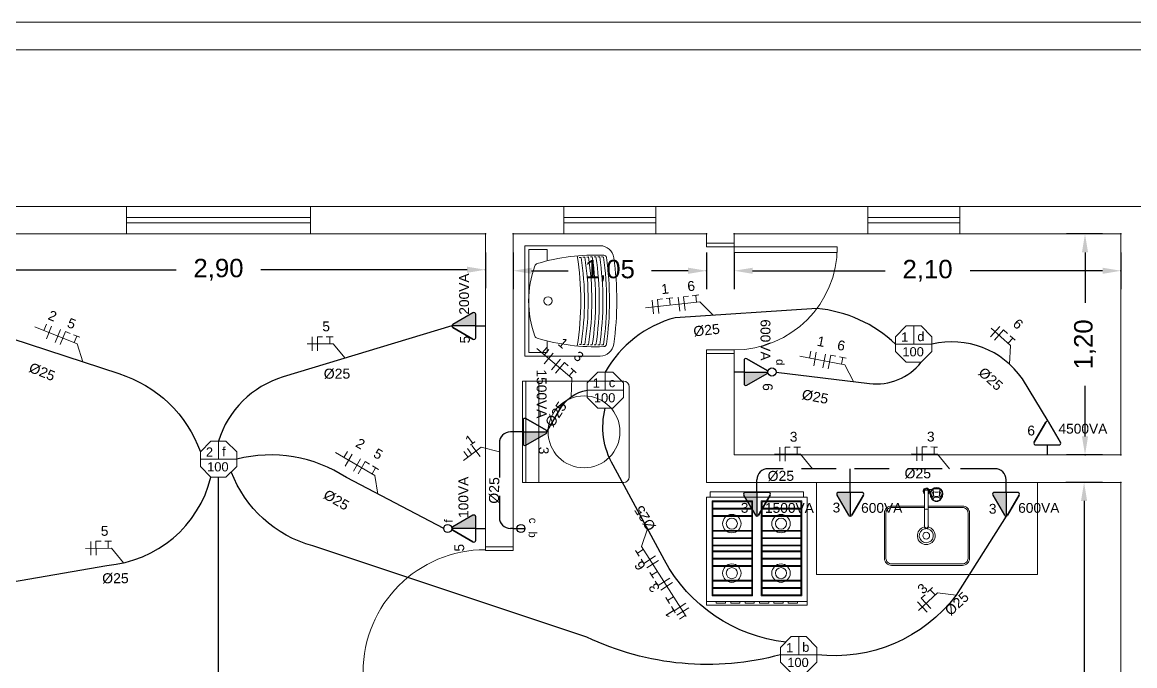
# Model space of a CAD drawing. Header units: millimetres. Extents: x 53 to 176, y -29 to 32.
# Drawn here: x 67.81 to 73.85, y 15.33 to 18.82 of the extents above; entities that cross this region are included whole.
import ezdxf

# ---------------------------------------------------------------- set-up
doc = ezdxf.new("R2010")
doc.units = ezdxf.units.MM
doc.linetypes.add('HIDDEN', pattern=[0.375, 0.25, -0.125])
doc.layers.get('0').update_dxf_attribs({"lineweight": 30})
for name, color, linetype in [('1 - Circuitos', 7, 'Continuous'), ('12 - Divisão dos circuitos', 7, 'Continuous'), ('5 - Identificadores', 7, 'Continuous'), ('7 - Eletroduto', 6, 'Continuous'), ('Pontos de iluminação', 5, 'Continuous'), ('Pontos de Tomadas', 240, 'Continuous')]:
    doc.layers.add(name, color=color, linetype=linetype)
for name, color, linetype, lineweight in [('19 - Diametros', 10, 'Continuous', 18), ('2 - Cotas', 242, 'Continuous', 9), ('3 - Cozinha', 160, 'Continuous', 20), ('4 - Edificação', 8, 'Continuous', 20), ('Portas', 251, 'Continuous', 9)]:
    doc.layers.add(name, color=color, linetype=linetype, lineweight=lineweight)
doc.styles.add('Arial0', font='arial.ttf', dxfattribs={"height": 3.14658})
doc.styles.add('SEACAD_Arial', font='arial.ttf')
doc.styles.get("Standard").update_dxf_attribs({"font": 'arial.ttf'})
doc.dimstyles.new('ISO-25', dxfattribs={"dimtxt": 0.1, "dimasz": 0.1, "dimexe": 0.1, "dimexo": 0.1, "dimgap": 0.1, "dimtad": 0, "dimzin": 1, "dimtxsty": 'Standard', "dimcen": 0.1, "dimadec": 0, "dimazin": 0, "dimtfac": 1, "dimtmove": 0, "dimatfit": 3, "dimfxl": 1, "dimarcsym": 0})
pattern_1 = [(0, (0, 0), (0, 6.985), [5.08, -1.905]), (90, (0, 0), (-6.985, 4e-16), [5.08, -1.905])]

# ---------------------------------------------------------------- blocks, each defined once
blk = doc.blocks.new('*D42')
at = {"layer": '12 - Divisão dos circuitos', "color": 0, "transparency": 16777216}
for p in [(67.4208, 17.6744), (70.3208, 17.6744), (70.3208, 17.48)]:
    blk.add_point(p, dxfattribs=at)
at = {"layer": '2 - Cotas', "color": 0, "lineweight": -2, "transparency": 16777216}
for p, q in [((67.4208, 17.5744), (67.4208, 17.38)), ((70.3208, 17.5744), (70.3208, 17.38)), ((67.5208, 17.48), (68.6403, 17.48)), ((70.2208, 17.48), (69.1014, 17.48))]:
    blk.add_line(p, q, dxfattribs=at)
at = {"layer": '2 - Cotas', "color": 0, "transparency": 16777216}
for points in [[(67.5208, 17.4966), (67.5208, 17.4633), (67.4208, 17.48)], [(70.2208, 17.4966), (70.2208, 17.4633), (70.3208, 17.48)]]:
    blk.add_solid(points, dxfattribs=at)
at = {"layer": '2 - Cotas', "color": 0, "transparency": 16777216, "insert": (68.8708, 17.48), "char_height": 0.1, "attachment_point": 5}
blk.add_mtext('2,90', dxfattribs=at)
blk = doc.blocks.new('*D52')
at = {"layer": '12 - Divisão dos circuitos', "color": 0, "transparency": 16777216}
for p in [(73.7708, 17.6744), (73.5758, 16.4744), (73.7708, 16.4744)]:
    blk.add_point(p, dxfattribs=at)
at = {"layer": '2 - Cotas', "color": 0, "lineweight": -2, "transparency": 16777216}
for p, q in [((73.6708, 17.6744), (73.4758, 17.6744)), ((73.5758, 17.5744), (73.5758, 17.2994)), ((73.5758, 16.5744), (73.5758, 16.8494)), ((73.6708, 16.4744), (73.4758, 16.4744))]:
    blk.add_line(p, q, dxfattribs=at)
at = {"layer": '2 - Cotas', "color": 0, "transparency": 16777216}
for points in [[(73.5591, 17.5744), (73.5924, 17.5744), (73.5758, 17.6744)], [(73.5591, 16.5744), (73.5924, 16.5744), (73.5758, 16.4744)]]:
    blk.add_solid(points, dxfattribs=at)
at = {"layer": '2 - Cotas', "color": 0, "transparency": 16777216, "insert": (73.5758, 17.0744), "char_height": 0.1, "attachment_point": 5, "rotation": 90}
blk.add_mtext('1,20', dxfattribs=at)
blk = doc.blocks.new('*D53')
at = {"layer": '12 - Divisão dos circuitos', "color": 0, "transparency": 16777216}
for p in [(71.6708, 17.6744), (73.7708, 17.6744), (73.7708, 17.4744)]:
    blk.add_point(p, dxfattribs=at)
at = {"layer": '2 - Cotas', "color": 0, "lineweight": -2, "transparency": 16777216}
for p, q in [((71.6708, 17.5744), (71.6708, 17.3744)), ((73.7708, 17.5744), (73.7708, 17.3744)), ((71.7708, 17.4744), (72.4903, 17.4744)), ((73.6708, 17.4744), (72.9514, 17.4744))]:
    blk.add_line(p, q, dxfattribs=at)
at = {"layer": '2 - Cotas', "color": 0, "transparency": 16777216}
for points in [[(71.7708, 17.491), (71.7708, 17.4577), (71.6708, 17.4744)], [(73.6708, 17.491), (73.6708, 17.4577), (73.7708, 17.4744)]]:
    blk.add_solid(points, dxfattribs=at)
at = {"layer": '2 - Cotas', "color": 0, "transparency": 16777216, "insert": (72.7208, 17.4744), "char_height": 0.1, "attachment_point": 5}
blk.add_mtext('2,10', dxfattribs=at)
blk = doc.blocks.new('*D56')
at = {"layer": '12 - Divisão dos circuitos', "color": 0, "transparency": 16777216}
for p in [(73.7708, 16.3244), (73.5708, 12.5744), (73.7708, 12.5744)]:
    blk.add_point(p, dxfattribs=at)
at = {"layer": '2 - Cotas', "color": 0, "lineweight": -2, "transparency": 16777216}
for p, q in [((73.6708, 16.3244), (73.4708, 16.3244)), ((73.5708, 16.2244), (73.5708, 14.6796)), ((73.5708, 12.6744), (73.5708, 14.2192)), ((73.6708, 12.5744), (73.4708, 12.5744))]:
    blk.add_line(p, q, dxfattribs=at)
at = {"layer": '2 - Cotas', "color": 0, "transparency": 16777216}
for points in [[(73.5542, 16.2244), (73.5875, 16.2244), (73.5708, 16.3244)], [(73.5542, 12.6744), (73.5875, 12.6744), (73.5708, 12.5744)]]:
    blk.add_solid(points, dxfattribs=at)
at = {"layer": '2 - Cotas', "color": 0, "transparency": 16777216, "insert": (73.5708, 14.4494), "char_height": 0.1, "attachment_point": 5, "rotation": 90}
blk.add_mtext('3,75', dxfattribs=at)
blk = doc.blocks.new('*D58')
at = {"layer": '12 - Divisão dos circuitos', "color": 0, "transparency": 16777216}
for p in [(70.4708, 17.6744), (71.5208, 17.6744), (71.5208, 17.4744)]:
    blk.add_point(p, dxfattribs=at)
at = {"layer": '2 - Cotas', "color": 0, "lineweight": -2, "transparency": 16777216}
for p, q in [((70.4708, 17.5744), (70.4708, 17.3744)), ((71.5208, 17.5744), (71.5208, 17.3744)), ((70.5708, 17.4744), (70.7703, 17.4744)), ((71.4208, 17.4744), (71.2214, 17.4744))]:
    blk.add_line(p, q, dxfattribs=at)
at = {"layer": '2 - Cotas', "color": 0, "transparency": 16777216}
for points in [[(70.5708, 17.491), (70.5708, 17.4577), (70.4708, 17.4744)], [(71.4208, 17.491), (71.4208, 17.4577), (71.5208, 17.4744)]]:
    blk.add_solid(points, dxfattribs=at)
at = {"layer": '2 - Cotas', "color": 0, "transparency": 16777216, "insert": (70.9958, 17.4744), "char_height": 0.1, "attachment_point": 5}
blk.add_mtext('1,05', dxfattribs=at)
blk = doc.blocks.new('CO-F4PB')
for p, q in [((0.2535, 0), (-0.2535, 0)), ((0.2535, 0), (-0.2535, 0)), ((-0.2535, 0), (-0.2535, -0.03)), ((0.2535, -0.03), (0.2535, 0)), ((-0.2735, -0.03), (-0.2735, -0.596)), ((0.2735, -0.03), (-0.2735, -0.03)), ((-0.2435, -0.05), (-0.2435, -0.566)), ((-0.0235, -0.05), (-0.2435, -0.05)), ((-0.0285, -0.055), (-0.2385, -0.055)), ((-0.2385, -0.055), (-0.2385, -0.09)), ((-0.0285, -0.055), (-0.0285, -0.09)), ((-0.0235, -0.05), (-0.0235, -0.566)), ((0.0235, -0.05), (0.0235, -0.566)), ((0.2435, -0.05), (0.0235, -0.05)), ((0.2385, -0.055), (0.0285, -0.055)), ((0.0285, -0.055), (0.0285, -0.09)), ((0.2385, -0.055), (0.2385, -0.09)), ((0.2435, -0.05), (0.2435, -0.566)), ((0.2735, -0.596), (0.2735, -0.03)), ((-0.0235, -0.09), (-0.2435, -0.09)), ((-0.0235, -0.095), (-0.2435, -0.095)), ((-0.2385, -0.095), (-0.2385, -0.13)), ((-0.0285, -0.095), (-0.0285, -0.13)), ((0.2435, -0.09), (0.0235, -0.09)), ((0.2435, -0.095), (0.0235, -0.095)), ((0.0285, -0.095), (0.0285, -0.13)), ((0.2385, -0.095), (0.2385, -0.13)), ((-0.0235, -0.13), (-0.2435, -0.13)), ((-0.0235, -0.135), (-0.2435, -0.135)), ((-0.2385, -0.135), (-0.2385, -0.21)), ((-0.0285, -0.135), (-0.0285, -0.21)), ((0.2435, -0.13), (0.0235, -0.13)), ((0.2435, -0.135), (0.0235, -0.135)), ((0.0285, -0.135), (0.0285, -0.21)), ((0.2385, -0.135), (0.2385, -0.21)), ((-0.0235, -0.21), (-0.2435, -0.21)), ((-0.0235, -0.215), (-0.2435, -0.215)), ((-0.2385, -0.215), (-0.2385, -0.25)), ((-0.0285, -0.215), (-0.0285, -0.25)), ((0.2435, -0.21), (0.0235, -0.21)), ((0.2435, -0.215), (0.0235, -0.215)), ((0.0285, -0.215), (0.0285, -0.25)), ((0.2385, -0.215), (0.2385, -0.25)), ((-0.0235, -0.25), (-0.2435, -0.25)), ((-0.0235, -0.255), (-0.2435, -0.255)), ((-0.0235, -0.29), (-0.2435, -0.29)), ((-0.0235, -0.295), (-0.2435, -0.295)), ((-0.2385, -0.255), (-0.2385, -0.29)), ((-0.2385, -0.295), (-0.2385, -0.321)), ((-0.0285, -0.255), (-0.0285, -0.29)), ((-0.0285, -0.295), (-0.0285, -0.321)), ((0.2435, -0.25), (0.0235, -0.25)), ((0.2435, -0.255), (0.0235, -0.255)), ((0.2435, -0.29), (0.0235, -0.29)), ((0.2435, -0.295), (0.0235, -0.295)), ((0.0285, -0.255), (0.0285, -0.29)), ((0.0285, -0.295), (0.0285, -0.321)), ((0.2385, -0.255), (0.2385, -0.29)), ((0.2385, -0.295), (0.2385, -0.321)), ((-0.2435, -0.321), (-0.0235, -0.321)), ((-0.2435, -0.326), (-0.0235, -0.326)), ((-0.2435, -0.361), (-0.0235, -0.361)), ((-0.2385, -0.326), (-0.2385, -0.361)), ((-0.0285, -0.326), (-0.0285, -0.361)), ((0.0235, -0.321), (0.2435, -0.321)), ((0.0235, -0.326), (0.2435, -0.326)), ((0.0235, -0.361), (0.2435, -0.361)), ((0.0285, -0.326), (0.0285, -0.361)), ((0.2385, -0.326), (0.2385, -0.361)), ((-0.2435, -0.366), (-0.0235, -0.366)), ((-0.2435, -0.401), (-0.0235, -0.401)), ((-0.2435, -0.406), (-0.0235, -0.406)), ((-0.2385, -0.366), (-0.2385, -0.401)), ((-0.2385, -0.406), (-0.2385, -0.481)), ((-0.0285, -0.366), (-0.0285, -0.401)), ((-0.0285, -0.406), (-0.0285, -0.481)), ((0.0235, -0.366), (0.2435, -0.366)), ((0.0235, -0.401), (0.2435, -0.401)), ((0.0235, -0.406), (0.2435, -0.406)), ((0.0285, -0.366), (0.0285, -0.401)), ((0.0285, -0.406), (0.0285, -0.481)), ((0.2385, -0.366), (0.2385, -0.401)), ((0.2385, -0.406), (0.2385, -0.481)), ((-0.2435, -0.481), (-0.0235, -0.481)), ((0.0235, -0.481), (0.2435, -0.481)), ((-0.2435, -0.486), (-0.0235, -0.486)), ((-0.2435, -0.521), (-0.0235, -0.521)), ((-0.2435, -0.526), (-0.0235, -0.526)), ((-0.2385, -0.486), (-0.2385, -0.521)), ((-0.2385, -0.526), (-0.2385, -0.561)), ((-0.0285, -0.486), (-0.0285, -0.521)), ((-0.0285, -0.526), (-0.0285, -0.561)), ((0.0235, -0.486), (0.2435, -0.486)), ((0.0235, -0.521), (0.2435, -0.521)), ((0.0235, -0.526), (0.2435, -0.526)), ((0.0285, -0.486), (0.0285, -0.521)), ((0.0285, -0.526), (0.0285, -0.561)), ((0.2385, -0.486), (0.2385, -0.521)), ((0.2385, -0.526), (0.2385, -0.561)), ((-0.2735, -0.596), (0.2735, -0.596)), ((-0.2735, -0.596), (-0.2735, -0.616)), ((-0.2435, -0.566), (-0.0235, -0.566)), ((-0.2385, -0.561), (-0.0285, -0.561)), ((0.0235, -0.566), (0.2435, -0.566)), ((0.0285, -0.561), (0.2385, -0.561)), ((0.2735, -0.616), (0.2735, -0.596)), ((-0.2735, -0.616), (0.2735, -0.616))]:
    blk.add_line(p, q)
for points in [[(-0.2204, -0.606), (-0.1704, -0.606), (-0.1704, -0.596), (-0.2204, -0.596)], [(-0.1422, -0.606), (-0.0922, -0.606), (-0.0922, -0.596), (-0.1422, -0.596)], [(-0.0641, -0.606), (-0.0141, -0.606), (-0.0141, -0.596), (-0.0641, -0.596)], [(0.0141, -0.606), (0.0641, -0.606), (0.0641, -0.596), (0.0141, -0.596)], [(0.0922, -0.606), (0.1422, -0.606), (0.1422, -0.596), (0.0922, -0.596)], [(0.1704, -0.606), (0.2204, -0.606), (0.2204, -0.596), (0.1704, -0.596)]]:
    blk.add_lwpolyline(points, close=True)
for centre, radius in [((-0.1308, -0.1735), 0.05), ((-0.1308, -0.1735), 0.03), ((0.1362, -0.1735), 0.05), ((0.1362, -0.1735), 0.03), ((-0.1308, -0.4425), 0.05), ((-0.1308, -0.4425), 0.03), ((0.1362, -0.4425), 0.05), ((0.1362, -0.4425), 0.03)]:
    blk.add_circle(centre, radius)
blk = doc.blocks.new('A$C1AD15EB6')
for p, q in [((0.55, 0.58), (0, 0.58)), ((0, 0.03), (0, 0.58)), ((0.55, 0.5606), (0, 0.5606)), ((0.55, 0.03), (0.55, 0.58)), ((0.55, 0.4906), (0, 0.4906)), ((0.03, 0), (0.52, 0))]:
    blk.add_line(p, q)
for centre, start, end in [((0.03, 0.03), 180, 270), ((0.52, 0.03), 270, 0)]:
    blk.add_arc(centre, 0.03, start, end)
blk = doc.blocks.new('TANQUE-02')
for p, q in [((-0.2995, 0), (0.2995, 0)), ((-0.2995, -0.4081), (-0.2995, 0)), ((0.2995, -0.4081), (0.2995, 0)), ((-0.2795, -0.02), (0.2795, -0.02)), ((-0.2795, -0.12), (-0.2795, -0.02)), ((0.2795, -0.12), (0.2795, -0.02)), ((-0.2795, -0.12), (-0.2174, -0.12)), ((0.2174, -0.12), (0.2795, -0.12))]:
    blk.add_line(p, q)
blk.add_circle((0, -0.1252), 0.0225)
for centre, radius, start, end in [((-0.1837, -0.0726), 0.02, 110.23844, 163.27799), ((0, -0.5709), 0.5511, 90, 110.23844), ((0, -0.5709), 0.5511, 69.76156, 90), ((0.1837, -0.0726), 0.02, 16.72201, 69.76156), ((0.8453, -0.3818), 1.0945, 163.27799, 182.40527), ((-0.8453, -0.3818), 1.0945, 357.59473, 16.72201), ((0, 1.2149), 1.518, 260.72256, 279.27744), ((0.8453, -0.3818), 1.0845, 175.40003, 175.93), ((0, 1.2149), 1.518, 270, 279.27744), ((-0.8453, -0.3818), 1.0845, 4.07, 4.59997), ((0.8453, -0.3818), 1.0845, 178.5864, 179.11926), ((0.8453, -0.3818), 1.0845, 177.52238, 178.05412), ((0, 1.2149), 1.578, 261.30532, 270), ((0.8453, -0.3818), 1.0845, 176.46036, 176.99114), ((0, 1.2149), 1.558, 261.22518, 270), ((0, 1.2149), 1.538, 261.15691, 270), ((0, 1.2149), 1.538, 270, 278.84309), ((0, 1.2149), 1.558, 270, 278.77482), ((0, 1.2149), 1.578, 270, 278.69468), ((-0.8453, -0.3818), 1.0845, 3.00886, 3.53964), ((-0.8453, -0.3818), 1.0845, 1.94588, 2.47762), ((-0.8453, -0.3818), 1.0845, 0.88074, 1.4136), ((-0.2245, -0.4081), 0.075, 180, 262.08052), ((0.8453, -0.3818), 1.0845, 179.65272, 180.18684), ((0, 1.2149), 1.618, 261.49969, 270), ((0.8453, -0.3818), 1.0845, 180.72164, 181.25716), ((0, 1.2149), 1.598, 261.39693, 270), ((0, 1.2149), 1.638, 261.61326, 270), ((0.8453, -0.3818), 1.0845, 181.79343, 182.3305), ((0, 1.2149), 1.598, 270, 278.60307), ((0, 1.2149), 1.618, 270, 278.50031), ((0, 1.2149), 1.638, 270, 278.38674), ((0.2245, -0.4081), 0.075, 277.91948, 0), ((-0.8453, -0.3818), 1.0845, 357.6695, 358.20657), ((-0.8453, -0.3818), 1.0845, 358.74284, 359.27836), ((-0.8453, -0.3818), 1.0845, 359.81316, 0.34728), ((-0.2332, -0.4271), 0.015, 182.40527, 261.87169), ((0, 1.2149), 1.658, 261.73735, 270), ((0, 1.2058), 1.6644, 261.87169, 270), ((0, 1.2058), 1.7044, 262.08052, 270), ((0, 1.2149), 1.658, 270, 278.26265), ((0, 1.2058), 1.6644, 270, 278.12831), ((0, 1.2058), 1.7044, 270, 277.91948), ((0.2332, -0.4271), 0.015, 278.12831, 357.59473)]:
    blk.add_arc(centre, radius, start, end)
blk = doc.blocks.new('CUBA-COZ-02')
for p, q in [((-0.0095, 0.2452), (-0.0095, 0.2275)), ((0.0105, 0.2452), (0.0105, 0.2275)), ((0.0146, 0.2516), (0.031, 0.2516)), ((0.0379, 0.2522), (0.0379, 0.2367)), ((0.0731, 0.2522), (0.0731, 0.2367)), ((-0.0095, 0.2275), (-0.0095, 0.0565)), ((0.0105, 0.2275), (0.0105, 0.0565)), ((0.0146, 0.2316), (0.0209, 0.2316)), ((0.0305, 0.2026), (0.0305, 0.2242)), ((0.0399, 0.2163), (0.0399, 0.2377)), ((0.0712, 0.2163), (0.0712, 0.2377)), ((0.0805, 0.2026), (0.0805, 0.2242)), ((-0.0095, 0.0565), (-0.0095, 0.0516)), ((0.0105, 0.0565), (0.0105, 0.0516))]:
    blk.add_line(p, q)
for points in [[(-0.0095, 0.1611), (-0.1889, 0.1611, 0.414214), (-0.2269, 0.1231), (-0.2269, -0.1231, 0.414214), (-0.1889, -0.1611), (0.1969, -0.1611, 0.414214), (0.2349, -0.1231), (0.2349, 0.1231, 0.414214), (0.1969, 0.1611), (0.0105, 0.1611)], [(-0.0095, 0.1531), (-0.1889, 0.1531, 0.414214), (-0.2189, 0.1231), (-0.2189, -0.1231, 0.414214), (-0.1889, -0.1531), (0.1969, -0.1531, 0.414214), (0.2269, -0.1231), (0.2269, 0.1231, 0.414214), (0.1969, 0.1531), (0.0105, 0.1531)]]:
    blk.add_lwpolyline(points, format="xyb")
blk.add_lwpolyline([(0.0105, 0.0367, -7.502529), (-0.0095, 0.037, -0.133288)], format="xyb", close=True)
at = {"linetype": 'Continuous'}
for points in [[(0.0391, 0.2375, 0), (0.0361, 0.2353, 0), (0.0337, 0.2328, 0), (0.032, 0.2301, 0), (0.0309, 0.2272, 0), (0.0305, 0.2242, 0)], [(0.0389, 0.2157, 0), (0.0359, 0.2135, 0), (0.0335, 0.2109, 0), (0.0318, 0.2081, 0), (0.0308, 0.2052, 0), (0.0305, 0.2021, 0)], [(0.0305, 0.2021, 0), (0.0311, 0.1989, 0), (0.0324, 0.1959, 0), (0.0345, 0.193, 0), (0.0373, 0.1905, 0), (0.0407, 0.1884, 0), (0.0446, 0.1867, 0), (0.0488, 0.1856, 0), (0.0533, 0.185, 0), (0.0578, 0.185, 0), (0.0623, 0.1856, 0), (0.0665, 0.1867, 0), (0.0704, 0.1884, 0), (0.0738, 0.1905, 0), (0.0766, 0.193, 0), (0.0786, 0.1959, 0), (0.08, 0.1989, 0), (0.0805, 0.2021, 0)], [(0.075, 0.199, 0), (0.0746, 0.2011, 0), (0.0734, 0.2032, 0), (0.0715, 0.2051, 0), (0.0689, 0.2067, 0), (0.0658, 0.208, 0), (0.0623, 0.209, 0), (0.0585, 0.2095, 0), (0.0545, 0.2096, 0), (0.0506, 0.2093, 0), (0.0469, 0.2085, 0), (0.0436, 0.2074, 0), (0.0407, 0.2059, 0), (0.0385, 0.2041, 0), (0.0369, 0.2022, 0), (0.0362, 0.2, 0), (0.0362, 0.1979, 0), (0.0369, 0.1958, 0), (0.0385, 0.1938, 0), (0.0407, 0.192, 0), (0.0436, 0.1905, 0), (0.0469, 0.1894, 0), (0.0506, 0.1886, 0), (0.0545, 0.1883, 0), (0.0585, 0.1884, 0), (0.0623, 0.1889, 0), (0.0658, 0.1899, 0), (0.0689, 0.1912, 0), (0.0715, 0.1928, 0), (0.0734, 0.1947, 0), (0.0746, 0.1968, 0), (0.075, 0.199, 0)], [(0.0805, 0.2242, 0), (0.0802, 0.2272, 0), (0.0791, 0.2301, 0), (0.0773, 0.2328, 0), (0.0749, 0.2353, 0), (0.0719, 0.2375, 0)], [(0.0805, 0.2026, 0), (0.0802, 0.2055, 0), (0.0791, 0.2084, 0), (0.0774, 0.2111, 0), (0.0751, 0.2136, 0), (0.0722, 0.2157, 0)]]:
    blk.add_polyline3d(points, dxfattribs=at)
blk.add_circle((0, 0), 0.0182)
for centre, radius, start, end in [((0.0005, 0.2416), 0.0173, 35.41872, 234.58128), ((0.0005, 0.2416), 0.0126, 322.25181, 217.74819), ((0.0005, 0.2242), 0.0233, 64.55551, 115.44449), ((0.0005, 0.2416), 0.0173, 324.58128, 35.41872), ((0.0555, 0.2266), 0.035, 315.56467, 224.43533), ((0.0555, 0.2266), 0.032, 321.37517, 218.62483), ((0.0555, 0.1725), 0.0816, 77.53823, 102.46177), ((0.0005, 0.2416), 0.0173, 305.41872, 324.58128), ((0.04, 0.214), 0.002, 63.97489, 122.15591), ((0.0401, 0.2358), 0.002, 74.31395, 121.56748), ((0.0555, 0.2905), 0.0549, 254.31395, 285.68605), ((0.0555, 0.2459), 0.0335, 243.97489, 296.02511), ((0.0711, 0.214), 0.002, 57.84409, 116.02511), ((0.0709, 0.2358), 0.002, 58.43251, 105.68606), ((0.0005, 0.1207), 0.0233, 64.55551, 115.44449), ((0, 0), 0.0482, 101.34386, 77.38563), ((0.0005, 0.0516), 0.0112, 153.72082, 26.27918), ((0.0005, 0.0516), 0.01, 180, 0)]:
    blk.add_arc(centre, radius, start, end)
blk = doc.blocks.new('ponto de luz')
at = {"color": 5, "linetype": 'Continuous', "lineweight": 15, "true_color": 0x000005}
blk.add_lwpolyline([(63.6396, -13.7603), (63.5583, -13.7603), (63.5009, -13.8188), (63.5009, -13.8984), (63.5583, -13.9569), (63.6396, -13.9569), (63.698, -13.8984), (63.698, -13.8188)], close=True, dxfattribs=at)
for points in [[(63.5995, -13.8589), (63.5995, -13.7603), (63.5995, -13.7603)], [(63.698, -13.8589), (63.5009, -13.8589), (63.5009, -13.8589)]]:
    blk.add_lwpolyline(points, dxfattribs=at)
at = {"layer": '1 - Circuitos'}
blk.add_attdef('N', (63.5309, -13.8452), '', height=0.05, dxfattribs=at)
at = {"layer": '5 - Identificadores', "flags": 4}
for tag, p in [('R', (63.6187, -13.8426)), ('S', (63.5376, -13.9254))]:
    blk.add_attdef(tag, p, '', height=0.05, dxfattribs=at)

msp = doc.modelspace()

# ---------------------------------------------------------------- hatches: boundary and pattern name
at = {"layer": 'Pontos de Tomadas'}
h = msp.add_hatch(color=256, dxfattribs=at)
h.dxf.hatch_style = 1
h.paths.add_polyline_path([(70.1424, 17.1828, 0.268035), (70.1375, 17.1744), (70.2672, 17.1744), (70.2672, 17.2379, 0.577243), (70.2526, 17.2464)])
h = msp.add_hatch(color=256, dxfattribs=at)
h.dxf.hatch_style = 1
h.paths.add_polyline_path([(71.8492, 16.9159, 0.268035), (71.8541, 16.9244), (71.7245, 16.9244), (71.7245, 16.8608, 0.577243), (71.7391, 16.8524)])
h = msp.add_hatch(dxfattribs=at)
h.set_pattern_fill('ANGLE', color=256)
h.set_pattern_definition(pattern_1)
h.paths.add_polyline_path([(73.3793, 16.6528, 0.577564), (73.3624, 16.6528), (73.2988, 16.5426, 0.577243), (73.3073, 16.528), (73.4344, 16.528, 0.577243), (73.4428, 16.5426)])
h = msp.add_hatch(color=256, dxfattribs=at)
h.dxf.hatch_style = 1
h.paths.add_polyline_path([(70.6492, 16.5909, 0.268035), (70.6541, 16.5994), (70.5245, 16.5994), (70.5245, 16.5358, 0.577243), (70.5391, 16.5274)])
h = msp.add_hatch(color=256, dxfattribs=at)
h.dxf.hatch_style = 1
h.paths.add_polyline_path([(71.7859, 16.146, 0.268035), (71.7943, 16.1411), (71.7943, 16.2708), (71.7308, 16.2708, 0.577243), (71.7223, 16.2561)])
h = msp.add_hatch(color=256, dxfattribs=at)
h.dxf.hatch_style = 1
h.paths.add_polyline_path([(72.2922, 16.146, 0.268035), (72.3006, 16.1411), (72.3006, 16.2708), (72.2371, 16.2708, 0.577243), (72.2286, 16.2561)])
h = msp.add_hatch(color=256, dxfattribs=at)
h.dxf.hatch_style = 1
h.paths.add_polyline_path([(73.1384, 16.146, 0.268035), (73.1468, 16.1411), (73.1468, 16.2708), (73.0833, 16.2708, 0.577243), (73.0748, 16.2561)])
h = msp.add_hatch(color=256, dxfattribs=at)
h.dxf.hatch_style = 1
h.paths.add_polyline_path([(70.1424, 16.0828, 0.268035), (70.1375, 16.0744), (70.2672, 16.0744), (70.2672, 16.1379, 0.577243), (70.2526, 16.1464)])
h = msp.add_hatch(dxfattribs=at)
h.set_pattern_fill('ANGLE', color=256)
h.set_pattern_definition(pattern_1)
h.paths.add_polyline_path([(70.0935, 16.0744, 1), (70.1375, 16.0744, 1)])

# ---------------------------------------------------------------- linework, layer by layer
at = {"layer": '1 - Circuitos', "color": 7, "linetype": 'Continuous', "lineweight": 15, "true_color": 0x000007}
for points in [[(71.4235, 17.3367), (71.3959, 17.3337), (71.4041, 17.2585)], [(71.4428, 17.3388), (71.4797, 17.3428), (71.4618, 17.3409), (71.4659, 17.3029)], [(71.2335, 17.2399), (71.2253, 17.3151), (71.2253, 17.3151)], [(71.2815, 17.3212), (71.254, 17.3182), (71.2622, 17.243)], [(71.3008, 17.3233), (71.3377, 17.3273), (71.3198, 17.3254), (71.324, 17.2874)], [(71.3755, 17.2554), (71.3673, 17.3306), (71.3673, 17.3306)], [(67.9228, 17.1501), (67.9368, 17.1852), (67.9368, 17.1852)], [(67.9368, 17.1038), (67.9649, 17.174), (67.9649, 17.174)], [(73.0621, 17.1158), (73.1125, 17.1721), (73.1125, 17.1721)], [(67.9844, 17.0848), (68.0125, 17.155), (68.0125, 17.155)], [(68.0649, 17.134), (68.0392, 17.1442), (68.0111, 17.074)], [(68.083, 17.1267), (68.1174, 17.113), (68.1007, 17.1196), (68.0865, 17.0842)], [(69.3801, 17.0401), (69.3798, 17.1157), (69.3798, 17.1157)], [(69.4363, 17.116), (69.4086, 17.1159), (69.409, 17.0403)], [(69.4557, 17.1161), (69.4928, 17.1163), (69.4748, 17.1162), (69.475, 17.078)], [(73.1546, 17.1344), (73.134, 17.1529), (73.0835, 17.0966)], [(73.1691, 17.1214), (73.1967, 17.0967), (73.1833, 17.1087), (73.1579, 17.0803)], [(70.6285, 17.028), (70.653, 17.0568), (70.653, 17.0568)], [(70.6406, 17.0181), (70.6651, 17.0469), (70.6651, 17.0469)], [(72.08, 17.0002), (72.0872, 17.0373), (72.0872, 17.0373)], [(70.6392, 16.9697), (70.6882, 17.0273), (70.6882, 17.0273)], [(70.6782, 16.9365), (70.7272, 16.9941), (70.7272, 16.9941)], [(70.7702, 16.9575), (70.7491, 16.9754), (70.7001, 16.9179)], [(72.1025, 16.9573), (72.1168, 17.0316), (72.1168, 17.0316)], [(72.1528, 16.9476), (72.1672, 17.0218), (72.1672, 17.0218)], [(72.2226, 17.0111), (72.1955, 17.0164), (72.1811, 16.9421)], [(72.2418, 17.0074), (72.2781, 17.0003), (72.2605, 17.0038), (72.2532, 16.9663)], [(70.7851, 16.9449), (70.8133, 16.9208), (70.7996, 16.9325), (70.7749, 16.9034)], [(69.5521, 16.46), (69.571, 16.4928), (69.571, 16.4928)], [(70.2253, 16.4629), (70.2029, 16.4934), (70.2029, 16.4934)], [(70.2453, 16.4777), (70.2228, 16.5081), (70.2228, 16.5081)], [(70.2921, 16.4652), (70.2472, 16.526), (70.2472, 16.526)], [(71.9184, 16.4404), (71.918, 16.516), (71.918, 16.516)], [(71.9745, 16.5163), (71.9468, 16.5161), (71.9472, 16.4405)], [(71.994, 16.5164), (72.031, 16.5166), (72.0131, 16.5165), (72.0133, 16.4783)], [(72.662, 16.4418), (72.6623, 16.5174), (72.6623, 16.5174)], [(72.7188, 16.5172), (72.6911, 16.5173), (72.6909, 16.4417)], [(72.7382, 16.5172), (72.7753, 16.5171), (72.7573, 16.5171), (72.7572, 16.479)], [(69.5594, 16.4122), (69.5972, 16.4777), (69.5972, 16.4777)], [(69.6038, 16.3866), (69.6416, 16.4521), (69.6416, 16.4521)], [(69.6905, 16.4239), (69.6665, 16.4377), (69.6288, 16.3722)], [(69.7074, 16.4142), (69.7395, 16.3957), (69.724, 16.4047), (69.7049, 16.3716)], [(68.1772, 15.9291), (68.1768, 16.0047), (68.1768, 16.0047)], [(68.2333, 16.0049), (68.2056, 16.0048), (68.206, 15.9292)], [(68.2528, 16.005), (68.2899, 16.0052), (68.2719, 16.0051), (68.2721, 15.967)], [(71.1554, 15.9244), (71.1354, 15.9556), (71.1451, 15.9405), (71.1773, 15.961)], [(71.1658, 15.908), (71.1807, 15.8846), (71.2445, 15.9253)], [(71.26, 15.901), (71.1962, 15.8603), (71.1962, 15.8603)], [(71.2322, 15.804), (71.2123, 15.8352), (71.2219, 15.8201), (71.2541, 15.8406)], [(71.2427, 15.7876), (71.2576, 15.7642), (71.3213, 15.8049)], [(71.3368, 15.7806), (71.2731, 15.7399), (71.2731, 15.7399)], [(72.7071, 15.7144), (72.687, 15.6953), (72.7389, 15.6404)], [(72.7212, 15.7278), (72.7481, 15.7532), (72.7351, 15.7409), (72.7613, 15.7132)], [(71.3192, 15.6675), (71.2993, 15.6988), (71.309, 15.6836), (71.3412, 15.7041)], [(71.3297, 15.6511), (71.3446, 15.6278), (71.4083, 15.6684)], [(72.718, 15.6206), (72.666, 15.6755), (72.666, 15.6755)], [(71.4238, 15.6441), (71.3601, 15.6035), (71.3601, 15.6035)]]:
    msp.add_lwpolyline(points, dxfattribs=at)
at = {"layer": '1 - Circuitos', "color": 5, "linetype": 'Continuous', "lineweight": 15, "true_color": 0x000005}
for points in [[(71.5564, 17.233), (71.4838, 17.3049), (71.1898, 17.2728)], [(68.1335, 16.9799), (68.1032, 17.0775), (67.8728, 17.1697)], [(73.1663, 16.9662), (73.1712, 17.0683), (73.0658, 17.1627)], [(69.5578, 16.9991), (69.493, 17.0781), (69.3515, 17.0774)], [(70.7861, 16.7896), (70.7885, 16.8918), (70.5995, 17.0526)], [(72.319, 16.8727), (72.2709, 16.9629), (72.0272, 17.01)], [(70.3958, 16.4901), (70.2969, 16.5158), (70.2002, 16.4444)], [(69.7366, 16.2617), (69.7205, 16.3626), (69.5054, 16.4865)], [(72.096, 16.3994), (72.0312, 16.4784), (71.8898, 16.4776)], [(72.8394, 16.3994), (72.7752, 16.4789), (72.6337, 16.4793)], [(71.1999, 16.0731), (71.1676, 15.9762), (71.4097, 15.5966)], [(68.3548, 15.888), (68.29, 15.967), (68.1486, 15.9663)], [(72.8757, 15.7122), (72.7744, 15.7255), (72.6716, 15.6282)]]:
    msp.add_lwpolyline(points, dxfattribs=at)
at = {"layer": '1 - Circuitos', "color": 7, "linetype": 'Continuous', "lineweight": 15}
msp.add_lwpolyline([(71.4057, 15.603), (71.3735, 15.5825), (71.3735, 15.5825)], dxfattribs=at)
at = {"layer": '3 - Cozinha'}
msp.add_lwpolyline([(72.1178, 15.8244), (73.3178, 15.8244), (73.3178, 16.3244), (72.1178, 16.3244)], close=True, dxfattribs=at)
msp.add_circle((70.8555, 16.5994), 0.1953, dxfattribs=at)
at = {"layer": '4 - Edificação'}
for p, q in [((80.4208, 18.6744), (60.4708, 18.6744)), ((60.4708, 17.8244), (80.4208, 17.8244)), ((67.4208, 17.6744), (70.3208, 17.6744)), ((70.3208, 17.6744), (70.3208, 15.9744)), ((70.4708, 15.9744), (70.4708, 17.6744)), ((70.4708, 17.6744), (71.5208, 17.6744)), ((71.5208, 17.6744), (71.5208, 17.6244)), ((71.6708, 17.6744), (73.7708, 17.6744)), ((71.6708, 17.6744), (71.6708, 17.6244)), ((73.7708, 17.6744), (73.7708, 16.4744)), ((71.6708, 17.6244), (71.5208, 17.6244)), ((71.5208, 17.0244), (71.5208, 16.4744)), ((71.6708, 17.0244), (71.5208, 17.0244)), ((71.6708, 17.0244), (71.6708, 16.4744)), ((71.5208, 16.5244), (71.5208, 16.3244)), ((73.7708, 16.4744), (71.6708, 16.4744)), ((71.5208, 16.3244), (73.7708, 16.3244)), ((73.7708, 16.3244), (73.7708, 12.5744)), ((70.3208, 15.9744), (70.4708, 15.9744))]:
    msp.add_line(p, q, dxfattribs=at)
msp.add_lwpolyline([(53.5708, 10.8244), (80.5708, 10.8244), (80.5708, 18.8244), (53.5708, 18.8244)], close=True, dxfattribs=at)
at = {"layer": '7 - Eletroduto'}
for p, q in [((70.4708, 16.5994), (70.4558, 16.5994)), ((72.3006, 16.3244), (72.3006, 16.3994)), ((71.7943, 16.3244), (71.7943, 16.3394)), ((73.1468, 16.3244), (73.1468, 16.3394)), ((70.4709, 16.0744), (70.4558, 16.0744))]:
    msp.add_line(p, q, dxfattribs=at)
at = {"layer": '7 - Eletroduto', "linetype": 'HIDDEN', "ltscale": 0.75}
for p, q in [((70.3958, 16.5394), (70.3958, 16.1344)), ((73.0868, 16.3994), (71.8543, 16.3994))]:
    msp.add_line(p, q, dxfattribs=at)
at = {"layer": '7 - Eletroduto'}
for points in [[(72.5474, 17.0761, 0.167482), (72.1197, 17.2695), (71.3508, 17.2196, 0.202668), (70.9709, 16.9244, 67.35893)], [(70.1375, 17.1744), (69.2215, 16.8974, 0.248609), (68.8704, 16.5494, 1.35966)], [(67.6481, 17.1394), (68.3292, 16.9156, -0.235692), (68.7724, 16.491, -1.806314)], [(73.3749, 16.6568), (73.2355, 16.8865, 0.309937), (72.7445, 17.0761, 3.568283)], [(71.8981, 16.9244), (72.4062, 16.862, 0.263073), (72.686, 16.9778, -9.951276)], [(70.6541, 16.5994), (70.7233, 16.7204, -0.221396), (70.8724, 16.8259, -0.090245)], [(71.951, 15.4577, -0.245875), (71.2924, 15.9022), (71.0136, 16.4176, -0.193187), (70.9704, 16.7278, -0.179094)], [(70.0935, 16.0744), (69.5654, 16.3516, 0.209593), (68.9695, 16.4511, 7.83207)], [(71.9224, 15.3886, -0.180052), (70.8706, 15.4849), (69.3834, 15.9796, -0.239092), (68.9403, 16.3821, -4.791177)], [(67.6041, 15.7594), (68.2644, 15.8743, 0.32244), (68.8297, 16.3528, -14.429433)], [(73.1468, 16.1411), (72.8757, 15.7122, -0.265972), (72.1195, 15.3884, 8.230498)]]:
    msp.add_lwpolyline(points, format="xyb", dxfattribs=at)
msp.add_lwpolyline([(68.8704, 13.9244), (68.8704, 16.3528)], dxfattribs=at)
for centre, start, end in [((70.4558, 16.5394), 90, 180), ((71.8543, 16.3394), 90, 180), ((73.0868, 16.3394), 0, 90), ((70.4558, 16.1344), 180, 270)]:
    msp.add_arc(centre, 0.06, start, end, dxfattribs=at)
at = {"layer": 'Pontos de Tomadas'}
for p, q in [((70.2526, 17.2464), (70.1424, 17.1828)), ((70.2672, 17.1108), (70.2672, 17.2379)), ((70.2672, 17.1744), (70.1375, 17.1744)), ((70.2526, 17.1024), (70.1424, 17.1659)), ((70.1424, 17.1659), (70.2526, 17.1024)), ((70.1424, 17.1659), (70.2526, 17.1024)), ((70.2672, 17.1744), (70.3208, 17.1744)), ((71.7245, 16.9879), (71.7245, 16.8608)), ((71.7391, 16.9964), (71.8492, 16.9328)), ((71.8492, 16.9328), (71.7391, 16.9964)), ((71.8492, 16.9328), (71.7391, 16.9964)), ((71.7245, 16.9244), (71.6708, 16.9244)), ((71.7245, 16.9244), (71.8541, 16.9244)), ((71.7391, 16.8524), (71.8492, 16.9159)), ((70.5245, 16.6629), (70.5245, 16.5358)), ((70.5391, 16.6714), (70.6492, 16.6078)), ((70.6492, 16.6078), (70.5391, 16.6714)), ((70.6492, 16.6078), (70.5391, 16.6714)), ((73.2988, 16.5426), (73.3624, 16.6528)), ((73.3624, 16.6528), (73.2988, 16.5426)), ((73.3624, 16.6528), (73.2988, 16.5426)), ((73.4428, 16.5426), (73.3793, 16.6528)), ((70.5245, 16.5994), (70.4708, 16.5994)), ((70.5245, 16.5994), (70.6541, 16.5994)), ((70.5391, 16.5274), (70.6492, 16.5909)), ((73.3073, 16.528), (73.4344, 16.528)), ((73.3708, 16.528), (73.3708, 16.4744)), ((71.7943, 16.2708), (71.7943, 16.3244)), ((72.3006, 16.2708), (72.3006, 16.3244)), ((73.1468, 16.2708), (73.1468, 16.3244)), ((71.7223, 16.2561), (71.7859, 16.146)), ((71.8579, 16.2708), (71.7308, 16.2708)), ((71.7943, 16.2708), (71.7943, 16.1411)), ((71.8663, 16.2561), (71.8028, 16.146)), ((71.8028, 16.146), (71.8663, 16.2561)), ((71.8028, 16.146), (71.8663, 16.2561)), ((72.2286, 16.2561), (72.2922, 16.146)), ((72.3642, 16.2708), (72.2371, 16.2708)), ((72.3006, 16.2708), (72.3006, 16.1411)), ((72.3726, 16.2561), (72.3091, 16.146)), ((72.3091, 16.146), (72.3726, 16.2561)), ((72.3091, 16.146), (72.3726, 16.2561)), ((73.0748, 16.2561), (73.1384, 16.146)), ((73.2104, 16.2708), (73.0833, 16.2708)), ((73.1468, 16.2708), (73.1468, 16.1411)), ((73.2188, 16.2561), (73.1553, 16.146)), ((73.1553, 16.146), (73.2188, 16.2561)), ((73.1553, 16.146), (73.2188, 16.2561)), ((70.2526, 16.1464), (70.1424, 16.0828)), ((70.2672, 16.0108), (70.2672, 16.1379)), ((70.2672, 16.0744), (70.1375, 16.0744)), ((70.2672, 16.0744), (70.3208, 16.0744)), ((70.4709, 16.0744), (70.4909, 16.0744)), ((70.4909, 16.0744), (70.5349, 16.0744)), ((70.2526, 16.0024), (70.1424, 16.0659)), ((70.1424, 16.0659), (70.2526, 16.0024)), ((70.1424, 16.0659), (70.2526, 16.0024))]:
    msp.add_line(p, q, dxfattribs=at)
for centre in [(71.8761, 16.9244), (70.1155, 16.0744), (70.5129, 16.0744)]:
    msp.add_circle(centre, 0.022, dxfattribs=at)
for centre, start, end in [((70.2575, 17.2379), 0, 119.98164), ((70.1473, 17.1744), 119.98164, 240.01836), ((70.2575, 17.1108), 240.01836, 0), ((71.7342, 16.9879), 60.01836, 180), ((71.8444, 16.9244), 299.98164, 60.01836), ((71.7342, 16.8608), 180, 299.98164), ((70.5342, 16.6629), 60.01836, 180), ((73.3708, 16.6479), 29.98164, 150.01836), ((70.6444, 16.5994), 299.98164, 60.01836), ((70.5342, 16.5358), 180, 299.98164), ((73.3073, 16.5378), 150.01836, 270), ((73.4344, 16.5378), 270, 29.98164), ((71.7308, 16.261), 90, 209.98164), ((71.8579, 16.261), 330.01836, 90), ((72.2371, 16.261), 90, 209.98164), ((72.3642, 16.261), 330.01836, 90), ((73.0833, 16.261), 90, 209.98164), ((73.2104, 16.261), 330.01836, 90), ((70.2575, 16.1379), 0, 119.98164), ((71.7943, 16.1508), 209.98164, 330.01836), ((72.3006, 16.1508), 209.98164, 330.01836), ((73.1468, 16.1508), 209.98164, 330.01836), ((70.1473, 16.0744), 119.98164, 240.01836), ((70.2575, 16.0108), 240.01836, 0)]:
    msp.add_arc(centre, 0.00975, start, end, dxfattribs=at)
at = {"layer": 'Portas'}
for p, q in [((68.3708, 17.7644), (69.3708, 17.7644)), ((70.7458, 17.7644), (71.2458, 17.7644)), ((72.3958, 17.7644), (72.8958, 17.7644)), ((68.3708, 17.7344), (69.3708, 17.7344)), ((70.7458, 17.7344), (71.2458, 17.7344)), ((72.3958, 17.7344), (72.8958, 17.7344))]:
    msp.add_line(p, q, dxfattribs=at)
for points in [[(68.3708, 17.6744), (69.3708, 17.6744), (69.3708, 17.8244), (68.3708, 17.8244)], [(70.7458, 17.6744), (71.2458, 17.6744), (71.2458, 17.8244), (70.7458, 17.8244)], [(72.3958, 17.6744), (72.8958, 17.6744), (72.8958, 17.8244), (72.3958, 17.8244)], [(71.6708, 17.6244), (71.5208, 17.6244), (71.5208, 17.6044), (71.6708, 17.6044)], [(71.6708, 17.6044), (71.6708, 17.5744), (72.2308, 17.5744), (72.2308, 17.6044)], [(71.6708, 17.0444), (71.5208, 17.0444), (71.5208, 17.0244), (71.6708, 17.0244)], [(70.3208, 15.9544), (70.4708, 15.9544), (70.4708, 15.9744), (70.3208, 15.9744)]]:
    msp.add_lwpolyline(points, close=True, dxfattribs=at)
for centre, radius, start, end in [((71.6708, 17.6044), 0.56, 270, 0), ((70.3208, 15.2944), 0.665, 90, 180)]:
    msp.add_arc(centre, radius, start, end, dxfattribs=at)

# ---------------------------------------------------------------- block references
at = {"layer": '3 - Cozinha', "color": 0, "extrusion": (0, 0, -1), "xscale": -1, "zscale": -1, "rotation": 270}
msp.add_blockref('TANQUE-02', (-70.535, 17.3107), dxfattribs=at)
at = {"layer": '3 - Cozinha', "rotation": 90}
msp.add_blockref('A$C1AD15EB6', (71.1008, 16.3244), dxfattribs=at)
at = {"layer": '3 - Cozinha', "xscale": -1}
msp.add_blockref('CO-F4PB', (71.7943, 16.2744), dxfattribs=at)
at = {"layer": '3 - Cozinha', "color": 0, "rotation": 359.99938861993}
msp.add_blockref('CUBA-COZ-02', (72.7138, 16.0354), dxfattribs=at)
at = {"layer": 'Pontos de iluminação', "color": 2}
ref = msp.add_blockref('ponto de luz', (9.0465, 30.9347), dxfattribs=at)
ref.add_attrib('S', '100', (72.5841, 17.0094), dxfattribs={"layer": '5 - Identificadores', "height": 0.05})
ref.add_attrib('R', 'd', (72.6651, 17.0921), dxfattribs={"layer": '5 - Identificadores', "height": 0.05})
ref.add_attrib('N', '1', (72.5774, 17.0896), dxfattribs={"layer": '1 - Circuitos', "height": 0.05})
ref = msp.add_blockref('ponto de luz', (7.3715, 30.6847), dxfattribs=at)
ref.add_attrib('S', '100', (70.9091, 16.7594), dxfattribs={"layer": '5 - Identificadores', "height": 0.05})
ref.add_attrib('R', 'c', (70.9901, 16.8421), dxfattribs={"layer": '5 - Identificadores', "height": 0.05})
ref.add_attrib('N', '1', (70.9024, 16.8396), dxfattribs={"layer": '1 - Circuitos', "height": 0.05})
ref = msp.add_blockref('ponto de luz', (5.2715, 30.3097), dxfattribs=at)
ref.add_attrib('S', '100', (68.8091, 16.3844), dxfattribs={"layer": '5 - Identificadores', "height": 0.05})
ref.add_attrib('R', 'f', (68.8901, 16.4671), dxfattribs={"layer": '5 - Identificadores', "height": 0.05})
ref.add_attrib('N', '2', (68.8024, 16.4646), dxfattribs={"layer": '1 - Circuitos', "height": 0.05})
ref = msp.add_blockref('ponto de luz', (8.4215, 29.2472), dxfattribs=at)
ref.add_attrib('S', '100', (71.9591, 15.3219), dxfattribs={"layer": '5 - Identificadores', "height": 0.05})
ref.add_attrib('R', 'b', (72.0401, 15.4046), dxfattribs={"layer": '5 - Identificadores', "height": 0.05})
ref.add_attrib('N', '1', (71.9524, 15.4021), dxfattribs={"layer": '1 - Circuitos', "height": 0.05})

# ---------------------------------------------------------------- texts
at = {"layer": '1 - Circuitos', "color": 7, "true_color": 0x000007, "style": 'Arial0'}
for s, p in [('2', (67.9405, 17.2122)), ('5', (68.0442, 17.1708))]:
    msp.add_text(s, height=0.0534, rotation=338.18793, dxfattribs=at).set_placement(p)
at = {"layer": '19 - Diametros', "color": 1, "true_color": 0x000001, "style": 'Arial0'}
for rotation, p in [(6.2311, (71.4524, 17.1173)), (338.18793, (67.8364, 16.9273)), (0.28486, (69.4425, 16.8878)), (318.16323, (72.9922, 16.9146)), (349.04415, (72.035, 16.7776)), (56.99655, (70.6867, 16.6202)), (0.30735, (71.8525, 16.3327)), (359.84356, (72.5959, 16.3473)), (89.29024, (70.3937, 16.2089)), (330.05232, (69.4351, 16.2421)), (122.53375, (71.2483, 16.0841)), (0.28486, (68.2395, 15.7767)), (43.4371, (72.8461, 15.5967))]:
    msp.add_text('Ø25', height=0.05451, rotation=rotation, dxfattribs=at).set_placement(p)
at = {"layer": '5 - Identificadores', "color": 7, "style": 'Arial0'}
for s, height, rotation, p in [('200VA', 0.05338, 90.24637, (70.2314, 17.236)), ('1', 0.0534, 6.1926, (71.2774, 17.3472)), ('6', 0.0534, 6.1926, (71.4194, 17.3627)), ('5', 0.0534, 0.24637, (69.4347, 17.1456)), ('600VA', 0.05338, 270, (71.8141, 17.2103)), ('5', 0.0534, 90.24637, (70.2354, 17.08)), ('1500VA', 0.05338, 270, (70.5985, 16.9381)), ('6', 0.0534, 270, (71.8264, 16.8639)), ('3', 0.0534, 270, (70.61, 16.5187)), ('100VA', 0.05338, 90.24637, (70.2277, 16.1319)), ('5', 0.0534, 0.24637, (68.2318, 16.0346)), ('5', 0.0534, 90.24637, (70.2049, 15.9492)), ('6', 0.0534, 122.49525, (71.1928, 15.8693)), ('3', 0.0534, 122.49525, (71.2696, 15.7489)), ('1', 0.0534, 122.49525, (71.3567, 15.6124))]:
    msp.add_text(s, height=height, rotation=rotation, dxfattribs=at).set_placement(p)
at = {"layer": '5 - Identificadores', "color": 7, "true_color": 0x000007, "style": 'Arial0'}
for s, rotation, p in [('6', 318.16323, (73.1792, 17.1794)), ('1', 319.60086, (70.7088, 17.0747)), ('1', 349.04415, (72.1173, 17.0679)), ('6', 349.04415, (72.2269, 17.0466)), ('3', 319.60086, (70.7938, 17.0023)), ('2', 330.05232, (69.61, 16.5223)), ('1', 36.42729, (70.2355, 16.5215)), ('3', 0.30735, (71.973, 16.5459)), ('3', 359.84356, (72.7174, 16.5471)), ('5', 330.05232, (69.7068, 16.4666)), ('3', 43.4371, (72.6965, 15.7143))]:
    msp.add_text(s, height=0.0534, rotation=rotation, dxfattribs=at).set_placement(p)
at = {"layer": '5 - Identificadores', "style": 'SEACAD_Arial'}
for s, rotation, p in [('d', 270, (71.8993, 16.9951)), ('c', 270, (70.5574, 16.1322)), ('f', 89.13081, (70.1415, 16.1059)), ('b', 270, (70.5553, 16.0586))]:
    msp.add_text(s, height=0.044, rotation=rotation, dxfattribs=at).set_placement(p)
at = {"layer": '5 - Identificadores', "color": 7, "style": 'Arial0'}
for s, height, p in [('6', 0.0534, (73.2626, 16.5798)), ('4500VA', 0.05338, (73.4316, 16.5898)), ('3', 0.0534, (71.7067, 16.1598)), ('1500VA', 0.05338, (71.8381, 16.1594)), ('3', 0.0534, (72.2052, 16.1616)), ('600VA', 0.05338, (72.36, 16.1597)), ('3', 0.0534, (73.0537, 16.1548)), ('600VA', 0.05338, (73.2127, 16.1596))]:
    msp.add_text(s, height=height, dxfattribs=at).set_placement(p)

# ---------------------------------------------------------------- dimensions: what is measured, and where the dimension line sits
at = {"layer": '2 - Cotas'}
for base, p1, p2, picture, middle in [((70.3208, 17.48), (67.4208, 17.6744), (70.3208, 17.6744), '*D42', (68.8708, 17.48)), ((71.5208, 17.4744), (70.4708, 17.6744), (71.5208, 17.6744), '*D58', (70.9958, 17.4744)), ((73.7708, 17.4744), (71.6708, 17.6744), (73.7708, 17.6744), '*D53', (72.7208, 17.4744))]:
    dim = msp.add_linear_dim(base=base, p1=p1, p2=p2, dimstyle='ISO-25', dxfattribs=at)
    dim.commit()
    dim.dimension.update_dxf_attribs({"geometry": picture, "text_midpoint": middle})
for base, p1, p2, picture, middle in [((73.5758, 16.4744), (73.7708, 17.6744), (73.7708, 16.4744), '*D52', (73.5758, 17.0744)), ((73.5708, 12.5744), (73.7708, 16.3244), (73.7708, 12.5744), '*D56', (73.5708, 14.4494))]:
    dim = msp.add_linear_dim(base=base, p1=p1, p2=p2, angle=90, dimstyle='ISO-25', dxfattribs=at)
    dim.commit()
    dim.dimension.update_dxf_attribs({"geometry": picture, "text_midpoint": middle})

doc.saveas('drawing.dxf')
